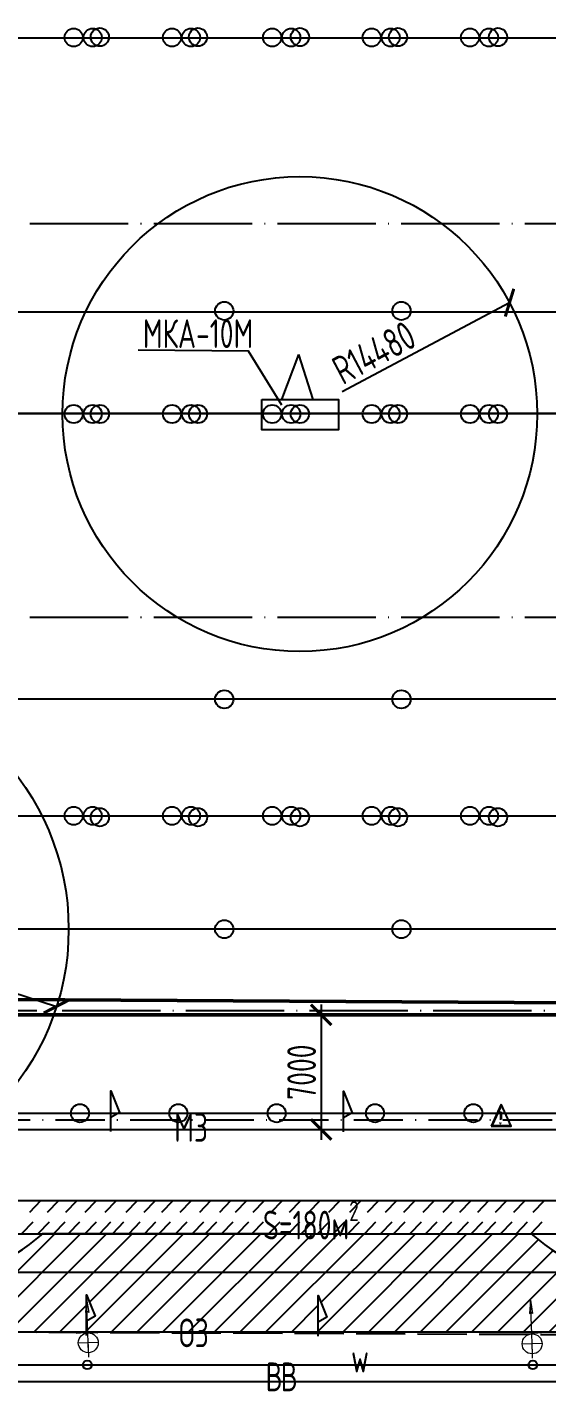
# Paper-space layout 'СГП' of a CAD drawing. Header units: millimetres. Extents: x 1 to 2190, y 0 to 1001.
# Drawn here: x 353.7 to 417.1, y 83.9 to 249.8 of the extents above; entities that cross this region are included whole.
import ezdxf

# ---------------------------------------------------------------- set-up
doc = ezdxf.new("R2010")
doc.units = ezdxf.units.MM
doc.header["$LTSCALE"] = 0.5
for name, pattern in [('480 Границы АССР', [9, 5, -1.3, 0, -1.4, 0, -1.3]), ('ACAD_ISO02W100', [15, 12, -3]), ('ACAD_ISO04W100', [30, 24, -3, 0, -3]), ('ACAD_ISO10W100', [18, 12, -3, 0, -3])]:
    doc.linetypes.add(name, pattern=pattern)
for name, color, linetype, lineweight in [('ЛИНИИ_01', 7, 'Continuous', 9), ('ТОЛСТЫЕ', 1, 'Continuous', 50), ('ТОНКИЕе', 7, 'Continuous', 25)]:
    doc.layers.add(name, color=color, linetype=linetype, lineweight=lineweight)
for name, color, linetype in [('оси', 7, 'ACAD_ISO04W100'), ('размеры', 7, 'Continuous'), ('тонкие', 7, 'Continuous')]:
    doc.layers.add(name, color=color, linetype=linetype)
doc.styles.add('Наклонный', font='isocpeur.ttf', dxfattribs={"width": 0.7, "height": 3.5})
doc.linetypes.add('119-1 Кабель высоковольтный подземный', pattern='A,8,-2,[31,Russia-GOST_Topo.shx,S=0.15,R=180,X=0,Y=0],1,[31,Russia-GOST_Topo.shx,S=0.1,R=180,X=0,Y=0],6,[31,Russia-GOST_Topo.shx,S=0.1,R=0,X=0,Y=0],1,[31,Russia-GOST_Topo.shx,S=0.15,R=0,X=0,Y=0],-2', length=20)
doc.dimstyles.new('СТРОИТЕЛЬНЫЙ', dxfattribs={"dimtxt": 3.5, "dimasz": 2.5, "dimexe": 1.25, "dimexo": 0.625, "dimtad": 1, "dimdec": 0, "dimlfac": 500, "dimdsep": 46, "dimtxsty": 'Наклонный', "dimblk1": 'ARCHTICK', "dimblk2": 'ARCHTICK', "dimsah": 1, "dimcen": 0, "dimdle": 1.25, "dimadec": 0, "dimazin": 0, "dimtfac": 0.75, "dimtdec": 0, "dimtmove": 0, "dimatfit": 3, "dimldrblk": 'ARCHTICK', "dimfxl": 1, "dimtolj": 1, "dimtzin": 0, "dimarcsym": 0})

# ---------------------------------------------------------------- blocks, each defined once
blk = doc.blocks.new('_ArchTick')
at = {"color": 0, "linetype": 'ByBlock', "const_width": 0.15}
blk.add_lwpolyline([(-0.5, -0.5), (0.5, 0.5)], dxfattribs=at)
blk = doc.blocks.new('*D842')
at = {"layer": 'Defpoints', "color": 0, "transparency": 16777216}
for p in [(327.9, 139.81), (357.33, 130.39)]:
    blk.add_point(p, dxfattribs=at)
at = {"layer": 'размеры', "color": 0, "lineweight": -2, "transparency": 16777216}
blk.add_line((333.98, 137.86), (357.33, 130.39), dxfattribs=at)
at = {"layer": 'размеры', "color": 0, "lineweight": -2, "transparency": 16777216, "xscale": 2.5, "yscale": 2.5, "zscale": 2.5, "rotation": 342.2543208334852}
blk.add_blockref('_ArchTick', (357.33, 130.39), dxfattribs=at)
at = {"layer": 'размеры', "color": 0, "transparency": 16777216, "insert": (339.96, 138.44), "char_height": 3.5, "attachment_point": 5, "rotation": 342.2543, "style": 'Наклонный'}
blk.add_mtext('\\A1;R15450', dxfattribs=at)
blk = doc.blocks.new('*D844')
at = {"layer": 'Defpoints', "color": 0, "transparency": 16777216}
for p in [(412.6, 216.22), (387.02, 202.63)]:
    blk.add_point(p, dxfattribs=at)
at = {"layer": 'размеры', "color": 0, "lineweight": -2, "transparency": 16777216}
blk.add_line((392.18, 205.38), (412.6, 216.22), dxfattribs=at)
at = {"layer": 'размеры', "color": 0, "lineweight": -2, "transparency": 16777216, "xscale": 2.5, "yscale": 2.5, "zscale": 2.5, "rotation": 27.97002703974107}
blk.add_blockref('_ArchTick', (412.6, 216.22), dxfattribs=at)
at = {"layer": 'размеры', "color": 0, "transparency": 16777216, "insert": (396.06, 210.12), "char_height": 3.5, "attachment_point": 5, "rotation": 27.97, "style": 'Наклонный'}
blk.add_mtext('\\A1;R14480', dxfattribs=at)
blk = doc.blocks.new('*D855')
at = {"layer": 'Defpoints', "color": 0, "transparency": 16777216}
for p in [(385.7, 129.36), (386.1, 115.36), (389.61, 115.36)]:
    blk.add_point(p, dxfattribs=at)
at = {"layer": 'размеры', "color": 0, "lineweight": -2, "transparency": 16777216}
for p, q in [((389.61, 130.61), (389.61, 114.11)), ((386.32, 129.36), (390.86, 129.36)), ((386.72, 115.36), (390.86, 115.36))]:
    blk.add_line(p, q, dxfattribs=at)
at = {"layer": 'размеры', "color": 0, "lineweight": -2, "transparency": 16777216, "xscale": 2.5, "yscale": 2.5, "zscale": 2.5}
for p, rotation in [((389.61, 129.36), 90), ((389.61, 115.36), 270)]:
    blk.add_blockref('_ArchTick', p, dxfattribs=dict(at, rotation=rotation))
at = {"layer": 'размеры', "color": 0, "transparency": 16777216, "insert": (387.23, 122.36), "char_height": 3.5, "attachment_point": 5, "rotation": 90, "style": 'Наклонный'}
blk.add_mtext('\\A1;7000', dxfattribs=at)

psp = doc.layouts.new('СГП')

# ---------------------------------------------------------------- hatches: boundary and pattern name
at = {"layer": 'тонкие', "transparency": 33554687}
h = psp.add_hatch(dxfattribs=at)
h.set_pattern_fill('ANSI31', scale=0.7)
h.set_pattern_definition([(45, (-0.0765, 0.0526), (-1.571545, 1.571545), [])])
h.paths.add_polyline_path([(355.5864, 102.6085, -0.06421302), (350.4667, 99.1739, -0.1109854), (350.659, 98.3182, -0.85271267), (346.7588, 97.6942, -0.06622706), (340.488, 96.6529), (328.1937, 96.6529), (329.1028, 94.3969), (328.0481, 93.7852), (328.0481, 92.3027), (348.6117, 90.6529), (360.9759, 90.6529), (360.9759, 95.225), (362.0305, 92.608), (360.9759, 91.9962), (360.9759, 90.6529), (389.2553, 90.6529), (389.2553, 95.1102), (390.3099, 92.4931), (389.2553, 91.8813), (389.2553, 90.6529), (426.4776, 90.6529), (445.8804, 92.2375, -0.04516718), (441.7325, 96.6529), (430.4027, 96.6529, -0.06476385), (424.2662, 97.6535, -0.84347558), (420.3799, 98.3182, -0.10266005), (420.5451, 99.114, -0.06597536), (415.2787, 102.631)])
h.paths.add_polyline_path([(432.088, 96.1581), (433.1426, 93.541), (432.088, 92.9293)], flags=16)

# ---------------------------------------------------------------- linework, layer by layer
at = {"layer": 'ЛИНИИ_01', "lineweight": 20}
for p, q in [((360.9818, 94.6859), (360.8514, 93.0446)), ((360.9818, 94.6859), (361.2491, 93.0613)), ((361.1542, 90.5744), (360.9818, 94.6859)), ((360.8514, 93.0446), (361.0656, 93.202)), ((361.2491, 93.0613), (361.0224, 93.2002)), ((415.149, 94.5532), (415.0186, 92.9118)), ((415.0186, 92.9118), (415.2329, 93.0692)), ((415.149, 94.5532), (415.4164, 92.9285)), ((415.3215, 90.4416), (415.149, 94.5532)), ((415.4164, 92.9285), (415.1897, 93.0674)), ((361.2292, 88.1468), (361.1542, 90.5744)), ((361.2462, 87.5951), (361.1801, 89.7383)), ((415.3965, 88.014), (415.3215, 90.4416)), ((362.4055, 89.3981), (359.9779, 89.3231)), ((416.5728, 89.2653), (414.1452, 89.1903)), ((415.4135, 87.4623), (415.3473, 89.6055))]:
    psp.add_line(p, q, dxfattribs=at)
for centre in [(361.1917, 89.3606), (415.359, 89.2278)]:
    psp.add_circle(centre, 1.2144, dxfattribs=at)
at = {"layer": 'оси', "color": 0}
for points in [[(295.6973, 273.8569), (475.6973, 273.8569), (475.6973, 129.8569), (295.6973, 129.8569), (295.6973, 273.8569)], [(293.6802, 225.8569), (293.6802, 225.8569), (476.7261, 225.8569)], [(293.6802, 177.8569), (293.6802, 177.8569), (476.7261, 177.8569)]]:
    psp.add_lwpolyline(points, dxfattribs=at)
at = {"layer": 'размеры', "lineweight": 20}
for p, q in [((362.3156, 90.7026), (359.7358, 90.4729)), ((416.4828, 90.5699), (413.903, 90.3401))]:
    psp.add_line(p, q, dxfattribs=at)
at = {"layer": 'ТОЛСТЫЕ', "color": 0}
psp.add_lwpolyline([(295.1973, 129.8569), (295.1973, 129.8569), (295.1973, 273.8569), (295.1973, 274.3569), (475.6973, 274.3569), (476.1973, 274.3569), (476.1973, 129.8569), (476.1973, 129.3569), (295.1973, 129.3569), (295.1973, 129.8569)], dxfattribs=at)
psp.add_lwpolyline([(296.5272, 272.9638), (473.618, 272.9638), (474.9001, 130.4761), (296.5272, 131.5698)], close=True, dxfattribs=at)
at = {"layer": 'ТОНКИЕе', "color": 153, "linetype": '119-1 Кабель высоковольтный подземный'}
psp.add_line((281.9125, 115.3569), (490.2807, 115.3569), dxfattribs=at)
at = {"layer": 'ТОНКИЕе', "color": 0}
psp.add_lwpolyline([(506.0457, 90.6529), (264.4316, 90.6529, -0.41421356), (240.4316, 114.6529), (240.4316, 450.689, -0.41421356), (264.4316, 474.689), (379.4823, 474.689, 0.41421356), (403.4823, 498.689), (403.4823, 518.0831)], format="xyb", dxfattribs=at)
at = {"layer": 'ТОНКИЕе', "color": 4}
psp.add_lwpolyline([(474.1916, 349.8698), (474.1916, 349.8698), (474.2251, 380.6455), (474.2251, 380.6455), (415.9063, 380.6455), (413.9063, 380.6455), (413.9063, 510.0508), (413.9063, 510.0508), (385.6976, 510.0508), (385.6976, 510.0508), (385.6976, 480.689), (385.6976, 478.689), (236.4316, 478.689), (236.4316, 478.689), (236.4316, 84.6529), (236.4316, 84.6529), (508.2089, 84.6529)], dxfattribs=at)
at = {"layer": 'ТОНКИЕе', "color": 2, "true_color": 0xffff00}
psp.add_lwpolyline([(471.4152, 378.6455), (471.4152, 378.6455), (471.4152, 378.6455), (471.4152, 378.6455), (471.4152, 378.6455), (471.4152, 378.6455), (471.4152, 378.6455), (413.9063, 378.6455), (411.9063, 378.6455), (411.9063, 508.0508), (411.9063, 508.0508), (387.8916, 508.0508), (387.8916, 508.0508), (387.8916, 478.689), (387.8916, 476.689), (238.4316, 476.689), (238.4316, 476.689), (238.4316, 86.6529), (238.4316, 86.6529), (238.4316, 86.6529), (238.4316, 86.6529), (517.4839, 86.6529), (517.4839, 86.6529), (517.4839, 86.6529)], dxfattribs=at)
at = {"layer": 'ТОНКИЕе', "color": 201, "true_color": 0xd966ff}
psp.add_lwpolyline([(294.0303, 117.3569), (294.0303, 117.3569), (464.1973, 117.3569), (464.1973, 117.3569), (464.1973, 117.3569), (464.1973, 267.1388), (464.1973, 267.1388), (464.1973, 267.1388)], dxfattribs=at)
at = {"layer": 'ТОНКИЕе', "color": 107, "linetype": '480 Границы АССР', "true_color": 0x2e6b4a}
psp.add_lwpolyline([(470.5148, 153.5958), (470.5148, 153.5958), (266.1328, 153.5958), (266.2433, 202.7137), (473.5955, 202.7137), (266.2433, 202.7137), (266.1074, 248.5164), (473.2229, 248.5164)], dxfattribs=at)
at = {"layer": 'ТОНКИЕе', "color": 150, "linetype": '119-1 Кабель высоковольтный подземный'}
psp.add_lwpolyline([(470.3035, 153.5958), (470.3035, 153.5958), (275.0999, 153.5958), (275.0999, 202.7137), (470.9133, 202.7137), (275.0999, 202.7137), (275.0999, 248.5164), (470.5407, 248.5164)], dxfattribs=at)
at = {"layer": 'ТОНКИЕе', "color": 23, "true_color": 0xe48653}
for points in [[(470.3583, 215.0462), (470.3583, 215.0462), (470.3583, 215.0462), (470.3583, 215.0462), (470.3583, 215.0462), (470.3583, 215.0462), (296.1796, 215.0462), (291.1796, 215.0462)], [(289.2603, 139.8569), (289.2603, 139.8569), (470.3583, 139.8569), (470.3583, 139.8569), (470.3583, 167.8569), (470.3583, 167.8569), (296.1796, 167.8569), (291.1796, 167.8569)]]:
    psp.add_lwpolyline(points, dxfattribs=at)
at = {"layer": 'ТОНКИЕе'}
for points in [[(384.8307, 203.6974), (380.7584, 210.3083), (367.2721, 210.4302)], [(385.5864, 102.6529), (355.5864, 102.6529), (355.5864, 102.6085)], [(385.5864, 102.6529), (415.1867, 102.6529), (415.1867, 102.6529)]]:
    psp.add_lwpolyline(points, dxfattribs=at)
at = {"layer": 'ТОНКИЕе', "color": 0, "linetype": '119-1 Кабель высоковольтный подземный'}
for points in [[(386.8374, 209.9058), (384.7815, 204.3912)], [(386.8374, 209.9058), (388.6146, 204.3912)]]:
    psp.add_lwpolyline(points, dxfattribs=at)
psp.add_lwpolyline([(382.3721, 204.3912), (391.7358, 204.3912), (391.7358, 200.7134), (382.3721, 200.7134)], close=True, dxfattribs=at)
at = {"layer": 'ТОНКИЕе', "color": 153}
for points in [[(363.9618, 115.1143), (363.9618, 120.0765), (365.0164, 117.4595), (363.9618, 116.8477)], [(392.3577, 115.0771), (392.3577, 120.0393), (393.4124, 117.4222), (392.3577, 116.8104)]]:
    psp.add_lwpolyline(points, dxfattribs=at)
at = {"layer": 'ТОНКИЕе', "color": 52, "true_color": 0xe6dc28}
for points in [[(411.571, 118.4704), (410.371, 115.7641)], [(410.371, 115.7641), (412.8124, 115.7641), (411.571, 118.4704)], [(411.5655, 117.5256), (411.5655, 116.5748)], [(411.5655, 116.1578), (411.5655, 116.1828)], [(410.371, 115.7641), (412.8124, 115.7641)]]:
    psp.add_lwpolyline(points, dxfattribs=at)
at = {"layer": 'ТОНКИЕе', "lineweight": 5}
for points in [[(410.5705, 115.9062), (411.5749, 118.107)], [(411.445, 117.5492), (411.4429, 116.5515)], [(410.5789, 115.8978), (412.6046, 115.8969)]]:
    psp.add_lwpolyline(points, dxfattribs=at)
at = {"layer": 'ТОНКИЕе', "color": 52, "linetype": 'ACAD_ISO10W100', "true_color": 0xe6dc28}
psp.add_lwpolyline([(454.1957, 116.5279), (454.1957, 117.3569), (454.1957, 116.5279), (298.2122, 116.5279)], dxfattribs=at)
at = {"layer": 'ТОНКИЕе', "color": 241}
psp.add_lwpolyline([(295.4349, 102.6529), (475.4557, 102.6529), (475.4557, 106.6529), (295.4349, 106.6529)], close=True, dxfattribs=at)
for points in [[(355.3777, 106.6529), (354.0038, 105.2549)], [(357.5552, 106.6529), (356.1813, 105.2549)], [(359.7967, 106.6529), (358.4228, 105.2549)], [(362.1663, 106.6529), (360.7924, 105.2549)], [(364.5999, 106.6529), (363.226, 105.2549)], [(367.1616, 106.6529), (365.7877, 105.2549)], [(369.3391, 106.6529), (367.9652, 105.2549)], [(371.5166, 106.6529), (370.1427, 105.2549)], [(373.7581, 106.6529), (372.3842, 105.2549)], [(376.1277, 106.6529), (374.7538, 105.2549)], [(378.5613, 106.6529), (377.1874, 105.2549)], [(380.4826, 106.6529), (379.1087, 105.2549)], [(382.6601, 106.6529), (381.2862, 105.2549)], [(384.8376, 106.6529), (383.4637, 105.2549)], [(387.0791, 106.6529), (385.7052, 105.2549)], [(389.4487, 106.6529), (388.0748, 105.2549)], [(391.8823, 106.6529), (390.5084, 105.2549)], [(394.444, 106.6529), (393.0701, 105.2549)], [(396.6215, 106.6529), (395.2476, 105.2549)], [(398.799, 106.6529), (397.4251, 105.2549)], [(401.0405, 106.6529), (399.6666, 105.2549)], [(403.4101, 106.6529), (402.0362, 105.2549)], [(405.8437, 106.6529), (404.4698, 105.2549)], [(407.8696, 106.6529), (406.4957, 105.2549)], [(410.047, 106.6529), (408.6732, 105.2549)], [(412.2245, 106.6529), (410.8506, 105.2549)], [(414.466, 106.6529), (413.0921, 105.2549)], [(416.8356, 106.6529), (415.4617, 105.2549)], [(354.4374, 104.0508), (353.0636, 102.6529)], [(356.4281, 104.0508), (355.0542, 102.6529)], [(358.3376, 104.0508), (356.9637, 102.6529)], [(360.1251, 104.0508), (358.7512, 102.6529)], [(362.1564, 104.0508), (360.7826, 102.6529)], [(363.9252, 104.0508), (362.5513, 102.6529)], [(365.5096, 104.0508), (364.1357, 102.6529)], [(367.5003, 104.0508), (366.1264, 102.6529)], [(369.4097, 104.0508), (368.0358, 102.6529)], [(371.1973, 104.0508), (369.8234, 102.6529)], [(373.2286, 104.0508), (371.8547, 102.6529)], [(375.2599, 104.0508), (373.886, 102.6529)], [(376.8443, 104.0508), (375.4704, 102.6529)], [(378.835, 104.0508), (377.4611, 102.6529)], [(380.7444, 104.0508), (379.3706, 102.6529)], [(382.532, 104.0508), (381.1581, 102.6529)], [(384.5633, 104.0508), (383.1894, 102.6529)], [(386.9603, 104.0508), (385.5864, 102.6529)], [(388.5447, 104.0508), (387.1708, 102.6529)], [(390.5354, 104.0508), (389.1615, 102.6529)], [(392.4448, 104.0508), (391.0709, 102.6529)], [(394.2324, 104.0508), (392.8585, 102.6529)], [(396.2637, 104.0508), (394.8898, 102.6529)], [(398.2382, 104.0508), (396.8643, 102.6529)], [(399.8226, 104.0508), (398.4487, 102.6529)], [(401.8133, 104.0508), (400.4394, 102.6529)], [(403.7227, 104.0508), (402.3488, 102.6529)], [(405.5103, 104.0508), (404.1364, 102.6529)], [(407.5416, 104.0508), (406.1677, 102.6529)], [(409.2885, 104.0508), (407.9146, 102.6529)], [(410.873, 104.0508), (409.4991, 102.6529)], [(412.8636, 104.0508), (411.4898, 102.6529)], [(414.7731, 104.0508), (413.3992, 102.6529)], [(416.5606, 104.0508), (415.1867, 102.6529)]]:
    psp.add_lwpolyline(points, dxfattribs=at)
at = {"layer": 'ТОНКИЕе', "color": 30}
for points in [[(415.2787, 102.631), (355.5864, 102.6085)], [(350.6352, 97.9627), (420.2884, 97.9627)]]:
    psp.add_lwpolyline(points, dxfattribs=at)
at = {"layer": 'ТОНКИЕе', "color": 237, "true_color": 0x8a2466}
for points in [[(360.9759, 90.2628), (360.9759, 95.225), (362.0305, 92.608), (360.9759, 91.9962)], [(389.2553, 90.1479), (389.2553, 95.1102), (390.3099, 92.4931), (389.2553, 91.8813)]]:
    psp.add_lwpolyline(points, dxfattribs=at)
at = {"layer": 'ТОНКИЕе', "color": 237, "linetype": 'ACAD_ISO02W100', "true_color": 0x8a2466}
psp.add_lwpolyline([(422.3799, 90.3182), (348.6117, 90.6529)], dxfattribs=at)
at = {"layer": 'ТОНКИЕе', "color": 107, "true_color": 0x2e6b4a}
for centre in [(359.4167, 248.5619), (361.7356, 248.5619), (371.4181, 248.5619), (373.737, 248.5619), (383.6377, 248.5619), (385.9566, 248.5619), (395.7846, 248.5619), (398.1035, 248.5619), (407.7819, 248.5619), (410.1008, 248.5619), (359.4167, 202.6436), (361.7356, 202.6436), (371.4181, 202.6436), (373.737, 202.6436), (383.6377, 202.6436), (385.9566, 202.6436), (395.7846, 202.6436), (398.1035, 202.6436), (407.7819, 202.6436), (410.1008, 202.6436), (359.4167, 153.6301), (361.7356, 153.6301), (371.4181, 153.6301), (373.737, 153.6301), (383.6377, 153.6301), (385.9566, 153.6301), (395.7846, 153.6301), (398.1035, 153.6301), (407.7819, 153.6301), (410.1008, 153.6301)]:
    psp.add_circle(centre, 1.1118, dxfattribs=at)
at = {"layer": 'ТОНКИЕе', "color": 150}
for centre in [(362.609, 248.6093), (374.5789, 248.6093), (387.0183, 248.6093), (398.9882, 248.6093), (411.1928, 248.6093), (362.609, 202.6336), (374.5789, 202.6336), (387.0183, 202.6336), (398.9882, 202.6336), (411.1928, 202.6336), (362.609, 153.456), (374.5789, 153.456), (387.0183, 153.456), (398.9882, 153.456), (411.1928, 153.456)]:
    psp.add_circle(centre, 1.1118, dxfattribs=at)
at = {"layer": 'ТОНКИЕе', "color": 150, "linetype": '119-1 Кабель высоковольтный подземный'}
psp.add_circle((387.0183, 202.6336), 28.96, dxfattribs=at)
at = {"layer": 'ТОНКИЕе', "color": 23, "true_color": 0xe48653}
for centre in [(377.7856, 215.2141), (399.4108, 215.2141), (377.7856, 167.8333), (399.4108, 167.8333), (377.7856, 139.8058), (399.4108, 139.8058)]:
    psp.add_circle(centre, 1.1118, dxfattribs=at)
at = {"layer": 'ТОНКИЕе', "color": 23, "linetype": '119-1 Кабель высоковольтный подземный', "true_color": 0xe48653}
psp.add_circle((327.9006, 139.8058), 30.9, dxfattribs=at)
at = {"layer": 'ТОНКИЕе', "color": 201, "true_color": 0xd966ff}
for centre in [(360.1812, 117.3569), (360.1829, 117.3569), (372.1829, 117.3569), (372.1845, 117.3569), (384.1845, 117.3569), (384.1861, 117.3569), (396.1861, 117.3569), (396.1877, 117.3569), (408.1877, 117.3569), (408.1893, 117.3569)]:
    psp.add_circle(centre, 1.1118, dxfattribs=at)
at = {"layer": 'ТОНКИЕе', "color": 2, "true_color": 0xffff00}
for centre in [(361.0789, 86.6529), (415.4545, 86.6529)]:
    psp.add_circle(centre, 0.5316, dxfattribs=at)
at = {"layer": 'ТОНКИЕе', "lineweight": 5}
psp.add_arc((411.5595, 116.1615), 0.1309, 141.95244, 244.832495, dxfattribs=at)
at = {"layer": 'ТОНКИЕе'}
for centre, start, end in [((339.7099, 120.7415), 271.850088, 311.363781), ((431.1808, 120.7415), 228.636219, 268.149912)]:
    psp.add_arc(centre, 24.1012, start, end, dxfattribs=at)

# ---------------------------------------------------------------- texts
at = {"layer": 'ТОНКИЕе', "insert": (367.8482, 214.1909), "char_height": 3.5, "attachment_point": 1, "style": 'Наклонный'}
psp.add_mtext_dynamic_manual_height_columns('МКА-10М', width=2.672454, gutter_width=35, heights=[0], dxfattribs=at)
at = {"layer": 'ТОНКИЕе', "color": 153, "insert": (371.6783, 117.3765), "char_height": 3.5, "attachment_point": 1, "style": 'Наклонный'}
psp.add_mtext_dynamic_manual_height_columns('МЗ', width=2.290266, gutter_width=35, heights=[0], dxfattribs=at)
at = {"layer": 'ТОНКИЕе', "color": 0, "insert": (382.5146, 106.6529), "char_height": 3.5, "attachment_point": 1, "style": 'Наклонный'}
psp.add_mtext_dynamic_manual_height_columns('\\A1;S=180м{\\H0.7x;\\S2^ ;}', width=21.521296, gutter_width=35, heights=[0], dxfattribs=at)
at = {"layer": 'ТОНКИЕе', "color": 237, "true_color": 0x8a2466, "insert": (372.2651, 92.3147), "char_height": 3.5, "attachment_point": 1, "style": 'Наклонный'}
psp.add_mtext_dynamic_manual_height_columns('ОЗ', width=2.290266, gutter_width=35, heights=[0], dxfattribs=at)
at = {"layer": 'ТОНКИЕе', "color": 2, "insert": (393.2542, 89.2357), "char_height": 3.5, "attachment_point": 1, "style": 'Наклонный'}
psp.add_mtext_dynamic_manual_height_columns('\\A1;{\\T0.9;w}', width=21.521296, gutter_width=35, heights=[0], dxfattribs=at)
at = {"layer": 'ТОНКИЕе', "color": 4, "insert": (382.8302, 86.9526), "char_height": 3.5, "attachment_point": 1, "style": 'Наклонный'}
psp.add_mtext_dynamic_manual_height_columns('\\A1;{\\T0.9;ВВ}', width=21.521296, gutter_width=35, heights=[0], dxfattribs=at)

# ---------------------------------------------------------------- dimensions: what is measured, and where the dimension line sits
at = {"layer": 'размеры', "color": 0}
for center, mpoint, picture, middle in [((387.0183, 202.6336), (412.5955, 216.2161), '*D844', (397.1695, 208.0243)), ((327.9006, 139.8058), (357.3303, 130.3877), '*D842', (339.2383, 136.1775))]:
    dim = psp.add_radius_dim(center=center, mpoint=mpoint, dimstyle='СТРОИТЕЛЬНЫЙ', dxfattribs=at)
    dim.commit()
    dim.dimension.update_dxf_attribs({"geometry": picture, "text_midpoint": middle, "dimtype": 164})
at = {"layer": 'размеры'}
dim = psp.add_linear_dim(base=(389.6059, 115.3569), p1=(385.6973, 129.3569), p2=(386.0966, 115.3569), angle=90, dimstyle='СТРОИТЕЛЬНЫЙ', dxfattribs=at)
dim.commit()
dim.dimension.update_dxf_attribs({"geometry": '*D855', "text_midpoint": (387.2309, 122.3569)})

doc.saveas('drawing.dxf')
